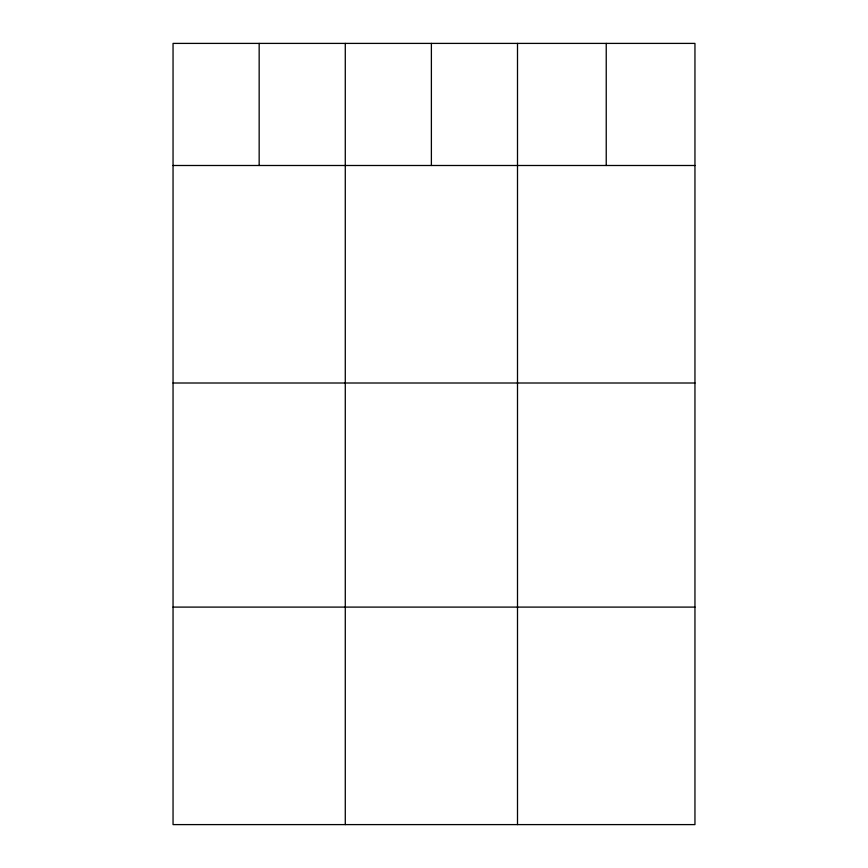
<?xml version="1.0" encoding="UTF-8"?>
<svg xmlns="http://www.w3.org/2000/svg" width="868" height="868" viewBox="0 0 868 868"><rect width="100%" height="100%" fill="white"/><g stroke="black" fill="none" stroke-linecap="round" stroke-linejoin="round"><path stroke-width="1.3" d="M694.953 165.495L694.953 824.6L173.047 824.6L173.047 43.4L694.953 43.4L694.953 165.495L173.047 165.495M173.047 383.005L694.953 383.005M173.047 607.101L694.953 607.101M606.233 43.4L606.233 165.495M517.502 43.4L517.502 824.6M431.385 43.4L431.385 165.495M345.28 43.4L345.28 824.6M259.163 43.4L259.163 165.495"/></g></svg>
